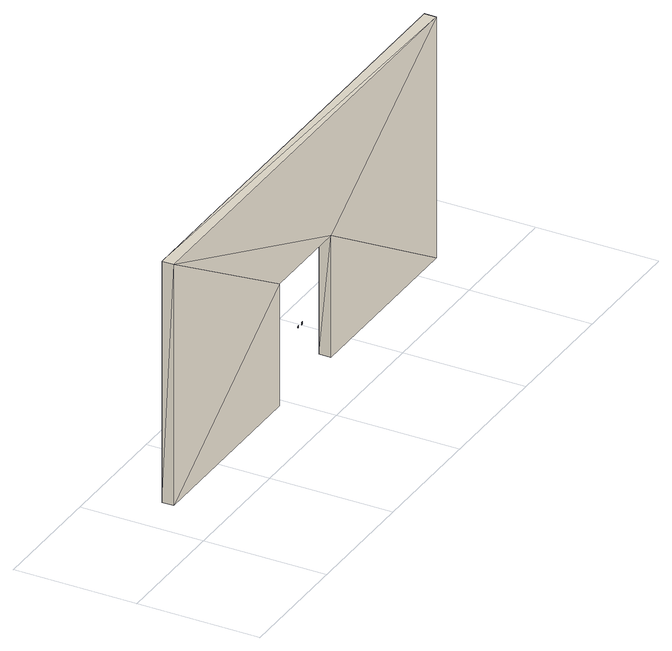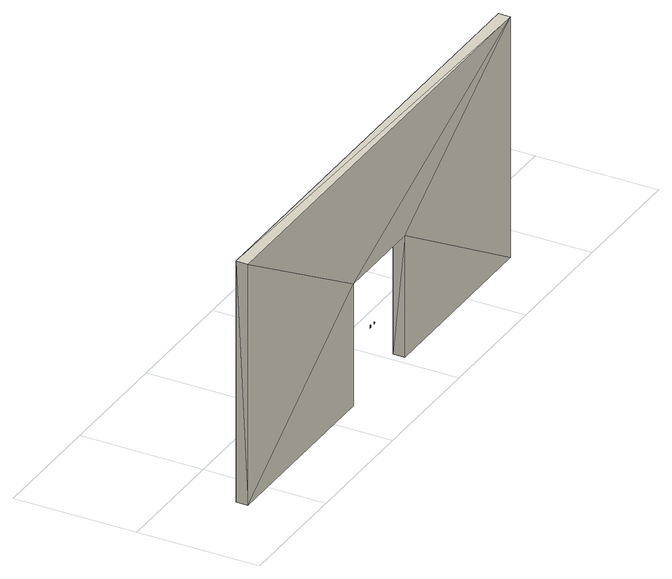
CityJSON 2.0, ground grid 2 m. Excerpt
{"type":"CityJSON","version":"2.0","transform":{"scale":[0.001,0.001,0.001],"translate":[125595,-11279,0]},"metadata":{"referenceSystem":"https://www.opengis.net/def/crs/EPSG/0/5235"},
"CityObjects":{
"building1":{"type":"Building","children":["building1-1","building1-2"]},
"building1-1":{"type":"BuildingInstallation","attributes":{"ifc_type":"IfcDoor","name":"M_Door-Interior-Double-Full Glass-Wood:1500 x 2000mm:355801"},"parents":["building1"],"geometry":[{"type":"MultiSurface","lod":"2.2","boundaries":[[[0,1,2]],[[3,2,4]],[[5,0,2]],[[3,6,2]],[[7,1,8]],[[9,10,4]],[[11,5,2]],[[6,12,2]],[[13,11,2]],[[12,14,2]],[[8,1,0]],[[4,10,3]],[[15,13,2]],[[14,15,2]],[[16,0,5]],[[17,6,3]],[[16,5,11]],[[6,18,12]],[[13,19,11]],[[12,20,14]],[[15,21,13]],[[21,15,14]],[[22,23,24]],[[22,24,25]],[[23,26,27]],[[28,25,29]],[[30,28,31]],[[32,33,26]],[[34,33,32]],[[30,35,36]],[[37,34,38]],[[36,39,40]],[[23,22,41]],[[22,25,41]],[[26,23,41]],[[25,28,41]],[[32,26,41]],[[28,30,41]],[[37,38,42]],[[40,39,43]],[[34,32,41]],[[30,36,41]],[[34,41,38]],[[36,40,41]],[[44,42,45]],[[46,43,47]],[[38,41,42]],[[41,40,43]],[[42,41,45]],[[41,43,46]],[[48,45,49]],[[50,46,51]],[[45,41,49]],[[50,41,46]],[[52,48,49]],[[53,50,51]],[[49,41,52]],[[53,41,50]],[[52,41,54]],[[55,41,53]],[[54,41,56]],[[57,41,55]],[[54,58,52]],[[55,53,59]],[[56,41,60]],[[61,41,57]],[[60,41,62]],[[63,41,61]],[[54,56,64]],[[55,65,57]],[[41,66,62]]]}]},
"building1-2":{"type":"BuildingPart","attributes":{"ifc_type":"IfcWallStandardCase","name":"Basic Wall:Outside wall:355800"},"parents":["building1"],"geometry":[{"type":"MultiSurface","lod":"2.2","boundaries":[[[67,68,69]],[[67,69,70]],[[71,72,67]],[[70,71,67]],[[73,74,72]],[[71,73,72]],[[75,76,74]],[[73,75,74]],[[77,76,75]],[[77,75,78]],[[79,77,78]],[[79,78,80]],[[81,82,79]],[[80,81,79]],[[69,68,82]],[[81,69,82]],[[82,68,72]],[[82,72,74]],[[72,68,67]],[[82,74,79]],[[74,76,77]],[[79,74,77]],[[71,69,81]],[[73,71,81]],[[70,69,71]],[[80,73,81]],[[78,75,73]],[[78,73,80]]]}]}
},
"vertices":[
[4583,932,900],[4579,932,898],[4568,932,914],[4583,932,929],[4579,932,930],[4584,932,904],[4584,932,925],[4575,932,897],[4582,930,895],[4575,932,932],[4582,930,934],[4586,932,907],[4586,932,922],[4587,932,911],[4587,932,918],[4589,932,914],[4588,930,900],[4588,930,929],[4589,930,925],[4591,930,907],[4591,930,922],[4593,930,914],[4678,932,914],[4679,932,911],[4673,930,914],[4679,932,918],[4681,932,907],[4675,930,907],[4681,932,922],[4675,930,922],[4682,932,925],[4677,930,925],[4682,932,904],[4678,930,900],[4684,932,900],[4678,930,929],[4684,932,929],[4684,930,895],[4687,932,898],[4684,930,934],[4687,932,930],[4698,932,914],[4691,932,897],[4691,932,932],[4690,930,891],[4694,932,895],[4694,932,933],[4690,930,938],[4698,930,891],[4698,932,894],[4698,932,935],[4698,930,938],[4702,932,895],[4702,932,933],[4705,932,897],[4705,932,932],[4709,932,898],[4709,932,930],[4706,930,891],[4706,930,938],[4713,932,900],[4713,932,929],[4714,932,904],[4714,932,925],[4712,930,895],[4712,930,934],[4716,932,907],
[3858,842,0],[683,842,0],[683,1042,0],[3858,1042,0],[3858,1042,2025],[3858,842,2025],[5408,1042,2025],[5408,842,2025],[5408,1042,0],[5408,842,0],[8583,842,0],[8583,1042,0],[8583,842,4000],[8583,1042,4000],[683,1042,4000],[683,842,4000]
]}
